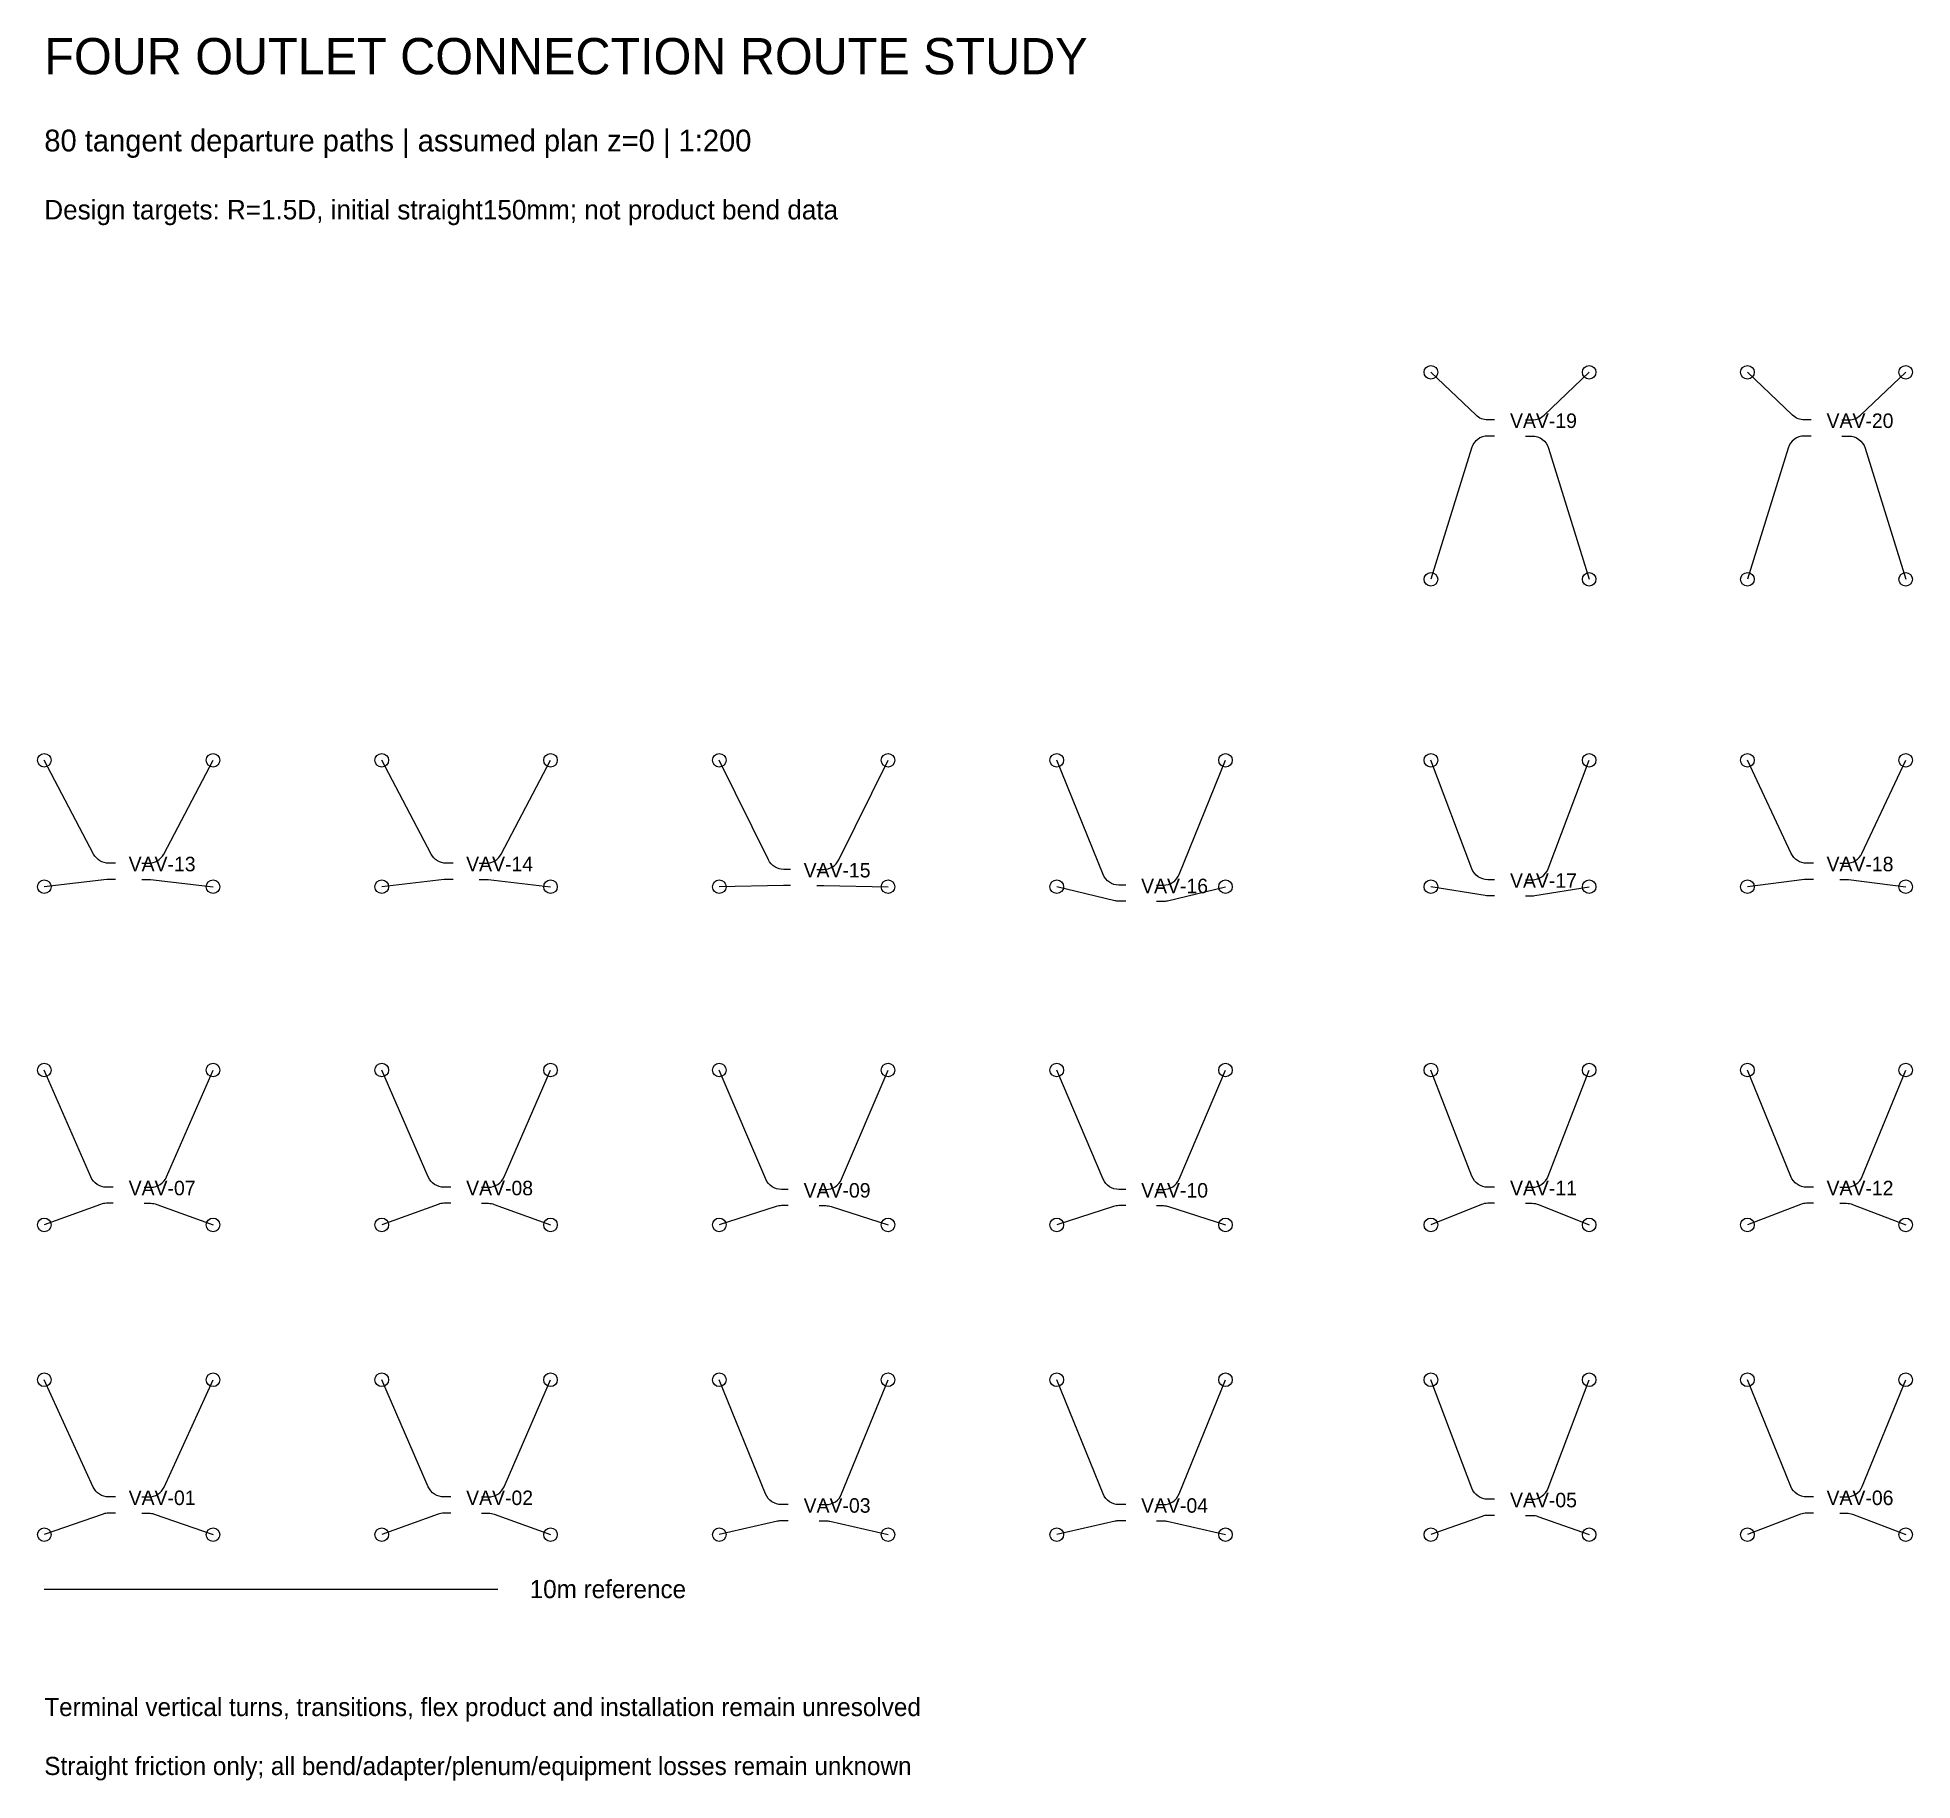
# Model space of a CAD drawing. Header units: metres. Extents: x 1.9 to 43.2, y 0.6 to 39.
import ezdxf

# ---------------------------------------------------------------- set-up
doc = ezdxf.new("R2010")
doc.units = ezdxf.units.M
for name, color, linetype in [('NOTES', 7, 'Continuous'), ('OUTLET_PATH', 5, 'Continuous'), ('TERMINAL', 3, 'Continuous'), ('VAV', 7, 'Continuous')]:
    doc.layers.add(name, color=color, linetype=linetype)

msp = doc.modelspace()

# ---------------------------------------------------------------- linework, layer by layer
at = {"layer": 'NOTES'}
msp.add_line((2, 4.8), (12, 4.8), dxfattribs=at)
at = {"layer": 'OUTLET_PATH'}
for points in [[(33.973, 30.579), (33.823, 30.579, -0.192422), (33.563, 30.683), (32.568, 31.63)], [(34.652, 30.579), (34.802, 30.579, 0.192422), (35.062, 30.683), (36.057, 31.63)], [(40.951, 30.579), (40.801, 30.579, -0.192422), (40.542, 30.683), (39.546, 31.63)], [(41.631, 30.579), (41.781, 30.579, 0.192422), (42.04, 30.683), (43.035, 31.63)], [(33.973, 30.224), (33.823, 30.224, 0.328813), (33.463, 29.959), (32.568, 27.065)], [(34.652, 30.224), (34.802, 30.224, -0.328813), (35.162, 29.959), (36.057, 27.065)], [(40.951, 30.224), (40.801, 30.224, 0.328813), (40.442, 29.959), (39.546, 27.065)], [(41.631, 30.224), (41.781, 30.224, -0.328813), (42.14, 29.959), (43.035, 27.065)], [(3.571, 20.805), (3.421, 20.805, -0.27856), (3.088, 21.006), (2, 23.075)], [(4.149, 20.805), (4.299, 20.805, 0.27856), (4.632, 21.006), (5.72, 23.075)], [(11.011, 20.805), (10.861, 20.805, -0.27856), (10.528, 21.006), (9.44, 23.075)], [(11.589, 20.805), (11.739, 20.805, 0.27856), (12.072, 21.006), (13.16, 23.075)], [(18.451, 20.669), (18.301, 20.669, -0.285515), (17.964, 20.879), (16.88, 23.075)], [(19.029, 20.669), (19.179, 20.669, 0.285515), (19.516, 20.879), (20.6, 23.075)], [(25.84, 20.322), (25.69, 20.322, -0.305326), (25.342, 20.557), (24.32, 23.075)], [(26.52, 20.322), (26.67, 20.322, 0.305326), (27.018, 20.557), (28.04, 23.075)], [(33.973, 20.441), (33.823, 20.441, -0.312008), (33.471, 20.684), (32.568, 23.075)], [(34.652, 20.441), (34.802, 20.441, 0.312008), (35.154, 20.684), (36.057, 23.075)], [(41.002, 20.805), (40.852, 20.805, -0.290684), (40.511, 21.021), (39.546, 23.075)], [(41.58, 20.805), (41.73, 20.805, 0.290684), (42.07, 21.021), (43.035, 23.075)], [(3.571, 20.449), (3.421, 20.449, 0.028847), (3.378, 20.447), (2, 20.287)], [(4.149, 20.449), (4.299, 20.449, -0.028847), (4.342, 20.447), (5.72, 20.287)], [(11.011, 20.449), (10.861, 20.449, 0.028847), (10.818, 20.447), (9.44, 20.287)], [(11.589, 20.449), (11.739, 20.449, -0.028847), (11.782, 20.447), (13.16, 20.287)], [(18.451, 20.313), (18.301, 20.313, 0.004634), (18.294, 20.313), (16.88, 20.287)], [(19.029, 20.313), (19.179, 20.313, -0.004634), (19.186, 20.313), (20.6, 20.287)], [(25.84, 19.967), (25.69, 19.967, -0.059332), (25.602, 19.977), (24.32, 20.287)], [(26.52, 19.967), (26.67, 19.967, 0.059332), (26.758, 19.977), (28.04, 20.287)], [(33.973, 20.085), (33.823, 20.085, -0.040896), (33.762, 20.09), (32.568, 20.287)], [(34.652, 20.085), (34.802, 20.085, 0.040896), (34.863, 20.09), (36.057, 20.287)], [(41.002, 20.449), (40.852, 20.449, 0.031463), (40.805, 20.446), (39.546, 20.287)], [(41.58, 20.449), (41.73, 20.449, -0.031463), (41.777, 20.446), (43.035, 20.287)], [(3.52, 13.661), (3.37, 13.661, -0.298575), (3.025, 13.887), (2, 16.245)], [(4.2, 13.661), (4.35, 13.661, 0.298575), (4.695, 13.887), (5.72, 16.245)], [(10.96, 13.661), (10.81, 13.661, -0.298575), (10.465, 13.887), (9.44, 16.245)], [(11.64, 13.661), (11.79, 13.661, 0.298575), (12.135, 13.887), (13.16, 16.245)], [(18.4, 13.611), (18.25, 13.611, -0.300677), (17.904, 13.839), (16.88, 16.245)], [(19.08, 13.611), (19.23, 13.611, 0.300677), (19.576, 13.839), (20.6, 16.245)], [(25.84, 13.611), (25.69, 13.611, -0.300677), (25.344, 13.839), (24.32, 16.245)], [(26.52, 13.611), (26.67, 13.611, 0.300677), (27.016, 13.839), (28.04, 16.245)], [(33.973, 13.661), (33.823, 13.661, -0.310055), (33.472, 13.902), (32.568, 16.245)], [(34.652, 13.661), (34.802, 13.661, 0.310055), (35.153, 13.902), (36.057, 16.245)], [(41.002, 13.661), (40.852, 13.661, -0.304935), (40.503, 13.895), (39.546, 16.245)], [(41.58, 13.661), (41.73, 13.661, 0.304935), (42.078, 13.895), (43.035, 16.245)], [(3.52, 13.306), (3.37, 13.306, 0.087669), (3.241, 13.283), (2, 12.83)], [(4.2, 13.306), (4.35, 13.306, -0.087669), (4.479, 13.283), (5.72, 12.83)], [(10.96, 13.306), (10.81, 13.306, 0.087669), (10.681, 13.283), (9.44, 12.83)], [(11.64, 13.306), (11.79, 13.306, -0.087669), (11.919, 13.283), (13.16, 12.83)], [(18.4, 13.255), (18.25, 13.255, 0.078543), (18.134, 13.237), (16.88, 12.83)], [(19.08, 13.255), (19.23, 13.255, -0.078543), (19.346, 13.237), (20.6, 12.83)], [(25.84, 13.255), (25.69, 13.255, 0.078543), (25.574, 13.237), (24.32, 12.83)], [(26.52, 13.255), (26.67, 13.255, -0.078543), (26.786, 13.237), (28.04, 12.83)], [(33.973, 13.306), (33.823, 13.306, 0.095929), (33.682, 13.278), (32.568, 12.83)], [(34.652, 13.306), (34.802, 13.306, -0.095929), (34.943, 13.278), (36.057, 12.83)], [(41.002, 13.306), (40.852, 13.306, 0.092107), (40.717, 13.28), (39.546, 12.83)], [(41.58, 13.306), (41.73, 13.306, -0.092107), (41.865, 13.28), (43.035, 12.83)], [(3.571, 6.831), (3.421, 6.831, -0.293693), (3.079, 7.051), (2, 9.415)], [(4.149, 6.831), (4.299, 6.831, 0.293693), (4.641, 7.051), (5.72, 9.415)], [(10.96, 6.831), (10.81, 6.831, -0.298575), (10.465, 7.057), (9.44, 9.415)], [(11.64, 6.831), (11.79, 6.831, 0.298575), (12.135, 7.057), (13.16, 9.415)], [(18.4, 6.662), (18.25, 6.662, -0.305326), (17.902, 6.897), (16.88, 9.415)], [(19.08, 6.662), (19.23, 6.662, 0.305326), (19.578, 6.897), (20.6, 9.415)], [(25.84, 6.662), (25.69, 6.662, -0.305326), (25.342, 6.897), (24.32, 9.415)], [(26.52, 6.662), (26.67, 6.662, 0.305326), (27.018, 6.897), (28.04, 9.415)], [(33.973, 6.781), (33.823, 6.781, -0.312008), (33.471, 7.024), (32.568, 9.415)], [(34.652, 6.781), (34.802, 6.781, 0.312008), (35.154, 7.024), (36.057, 9.415)], [(41.002, 6.831), (40.852, 6.831, -0.304935), (40.503, 7.065), (39.546, 9.415)], [(41.58, 6.831), (41.73, 6.831, 0.304935), (42.078, 7.065), (43.035, 9.415)], [(3.571, 6.476), (3.421, 6.476, 0.084472), (3.297, 6.454), (2, 6)], [(4.149, 6.476), (4.299, 6.476, -0.084472), (4.423, 6.454), (5.72, 6)], [(10.96, 6.476), (10.81, 6.476, 0.087669), (10.681, 6.453), (9.44, 6)], [(11.64, 6.476), (11.79, 6.476, -0.087669), (11.919, 6.453), (13.16, 6)], [(18.4, 6.307), (18.25, 6.307, 0.056828), (18.166, 6.297), (16.88, 6)], [(19.08, 6.307), (19.23, 6.307, -0.056828), (19.314, 6.297), (20.6, 6)], [(25.84, 6.307), (25.69, 6.307, 0.056828), (25.606, 6.297), (24.32, 6)], [(26.52, 6.307), (26.67, 6.307, -0.056828), (26.754, 6.297), (28.04, 6)], [(33.973, 6.425), (33.823, 6.425, 0.085988), (33.696, 6.403), (32.568, 6)], [(34.652, 6.425), (34.802, 6.425, -0.085988), (34.929, 6.403), (36.057, 6)], [(41.002, 6.476), (40.852, 6.476, 0.092107), (40.717, 6.45), (39.546, 6)], [(41.58, 6.476), (41.73, 6.476, -0.092107), (41.865, 6.45), (43.035, 6)]]:
    msp.add_lwpolyline(points, format="xyb", dxfattribs=at)
at = {"layer": 'TERMINAL'}
for centre in [(32.568, 31.63), (36.057, 31.63), (39.546, 31.63), (43.035, 31.63), (32.568, 27.065), (36.057, 27.065), (39.546, 27.065), (43.035, 27.065), (2, 23.075), (5.72, 23.075), (9.44, 23.075), (13.16, 23.075), (16.88, 23.075), (20.6, 23.075), (24.32, 23.075), (28.04, 23.075), (32.568, 23.075), (36.057, 23.075), (39.546, 23.075), (43.035, 23.075), (2, 20.287), (5.72, 20.287), (9.44, 20.287), (13.16, 20.287), (16.88, 20.287), (20.6, 20.287), (24.32, 20.287), (28.04, 20.287), (32.568, 20.287), (36.057, 20.287), (39.546, 20.287), (43.035, 20.287), (2, 16.245), (5.72, 16.245), (9.44, 16.245), (13.16, 16.245), (16.88, 16.245), (20.6, 16.245), (24.32, 16.245), (28.04, 16.245), (32.568, 16.245), (36.057, 16.245), (39.546, 16.245), (43.035, 16.245), (2, 12.83), (5.72, 12.83), (9.44, 12.83), (13.16, 12.83), (16.88, 12.83), (20.6, 12.83), (24.32, 12.83), (28.04, 12.83), (32.568, 12.83), (36.057, 12.83), (39.546, 12.83), (43.035, 12.83), (2, 9.415), (5.72, 9.415), (9.44, 9.415), (13.16, 9.415), (16.88, 9.415), (20.6, 9.415), (24.32, 9.415), (28.04, 9.415), (32.568, 9.415), (36.057, 9.415), (39.546, 9.415), (43.035, 9.415), (2, 6), (5.72, 6), (9.44, 6), (13.16, 6), (16.88, 6), (20.6, 6), (24.32, 6), (28.04, 6), (32.568, 6), (36.057, 6), (39.546, 6), (43.035, 6)]:
    msp.add_circle(centre, 0.15, dxfattribs=at)

# ---------------------------------------------------------------- texts
at = {"layer": 'NOTES'}
for s, height, p in [('FOUR OUTLET CONNECTION ROUTE STUDY', 0.8, (2, 38.2)), ('80 tangent departure paths | assumed plan z=0 | 1:200', 0.48, (2, 36.5)), ('Design targets: R=1.5D, initial straight150mm; not product bend data', 0.43, (2, 35)), ('10m reference', 0.4, (12.7, 4.6)), ('Terminal vertical turns, transitions, flex product and installation remain unresolved', 0.4, (2, 2)), ('Straight friction only; all bend/adapter/plenum/equipment losses remain unknown', 0.4, (2, 0.7))]:
    msp.add_text(s, height=height, dxfattribs=at).set_placement(p)
at = {"layer": 'VAV'}
for s, p in [('VAV-19', (34.313, 30.402)), ('VAV-20', (41.291, 30.402)), ('VAV-13', (3.86, 20.627)), ('VAV-14', (11.3, 20.627)), ('VAV-15', (18.74, 20.491)), ('VAV-18', (41.291, 20.627)), ('VAV-16', (26.18, 20.144)), ('VAV-17', (34.313, 20.263)), ('VAV-07', (3.86, 13.483)), ('VAV-08', (11.3, 13.483)), ('VAV-09', (18.74, 13.433)), ('VAV-10', (26.18, 13.433)), ('VAV-11', (34.313, 13.483)), ('VAV-12', (41.291, 13.483)), ('VAV-01', (3.86, 6.653)), ('VAV-02', (11.3, 6.653)), ('VAV-03', (18.74, 6.484)), ('VAV-04', (26.18, 6.484)), ('VAV-05', (34.313, 6.603)), ('VAV-06', (41.291, 6.653))]:
    msp.add_text(s, height=0.32, dxfattribs=at).set_placement(p)

doc.saveas('drawing.dxf')
